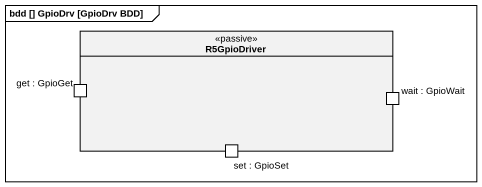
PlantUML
@startuml
mainframe bdd [] GpioDrv [GpioDrv BDD]
rectangle R5GpioDriver <<passive>> {
  port "get : GpioGet" as get_GpioGet
  port "wait : GpioWait" as wait_GpioWait
  port "set : GpioSet" as set_GpioSet
}
@enduml
